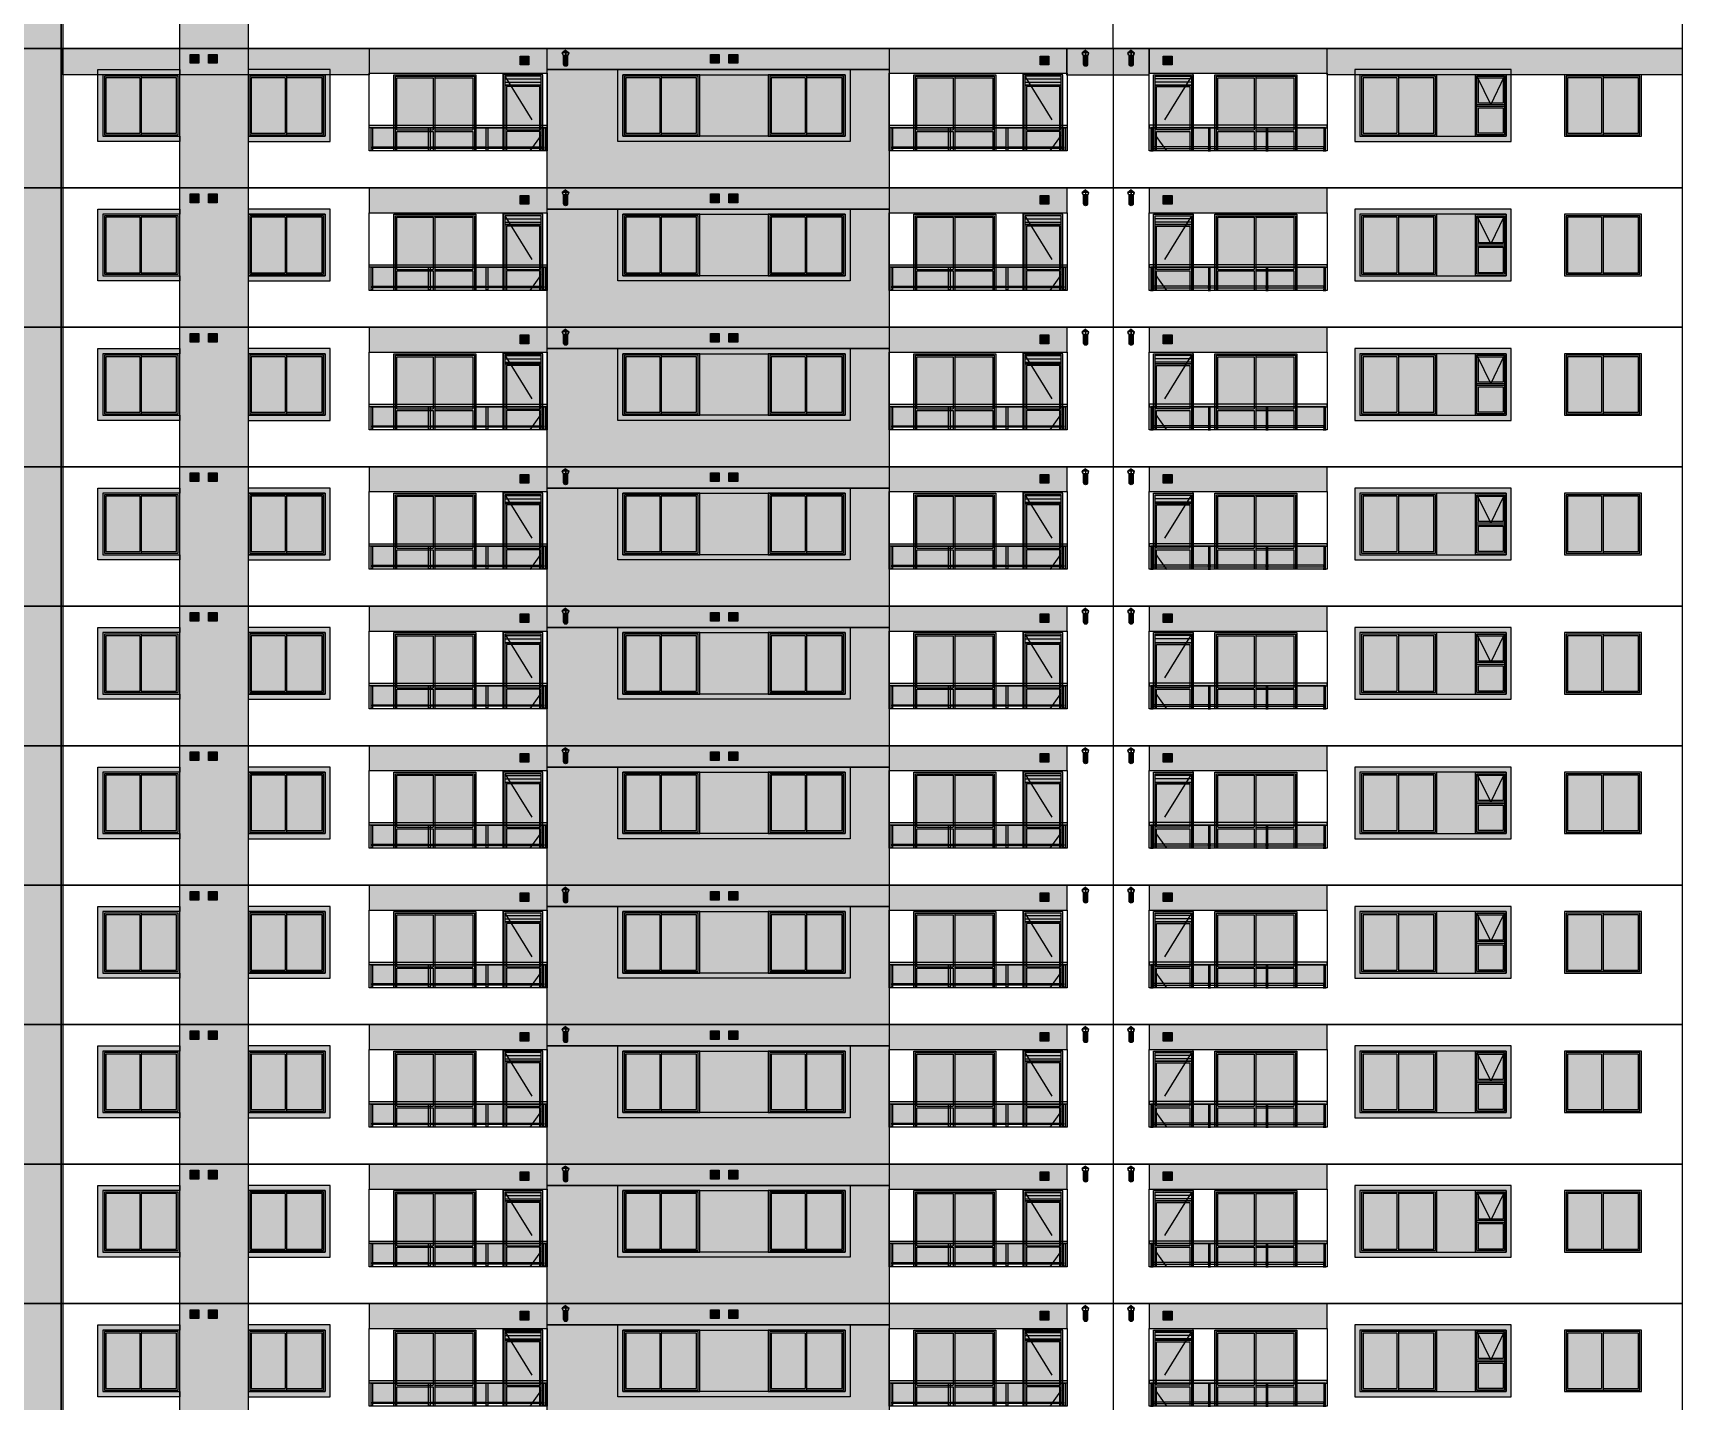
# Model space of a CAD drawing. Header units: metres. Extents: x -9138 to -7768, y 20 to 184.
# Drawn here: x -8576.05 to -8543.89, y 61.6 to 88.28 of the extents above; entities that cross this region are included whole.
import ezdxf
from ezdxf.xclip import XClip

# ---------------------------------------------------------------- set-up
doc = ezdxf.new("R2010")
doc.units = ezdxf.units.M
doc.header["$XCLIPFRAME"] = 0
doc.linetypes.add('CTE ELEV$0$DASHEDX2', pattern=[1.5, 1, -0.5])
for name, color, linetype in [('ARQ-DIM EMBASAM', 2, 'Continuous'), ('CTE ELEV$0$ARQ- FRISO', 7, 'Continuous'), ('CTE ELEV$0$ARQ-AUX', 7, 'Continuous'), ('CTE ELEV$0$ARQ-AUX1', 1, 'Continuous'), ('CTE ELEV$0$ARQ-AUX2', 2, 'Continuous'), ('CTE ELEV$0$ARQ-AUX3', 3, 'Continuous'), ('CTE ELEV$0$ARQ-CAX', 1, 'Continuous'), ('CTE ELEV$0$ARQ-PRJ', 7, 'CTE ELEV$0$DASHEDX2')]:
    doc.layers.add(name, color=color, linetype=linetype)
for name, color, linetype, true_color in [('CTE ELEV$0$COR CASTANHA', 7, 'Continuous', 0x92725d), ('CTE ELEV$0$COR CINZA FECHADO', 7, 'Continuous', 0x56534e), ('CTE ELEV$0$COR PLATINA', 7, 'Continuous', 0xa1a6a3), ('CTE ELEV$0$COR-CAIX', 7, 'Continuous', 0x45494e)]:
    doc.layers.add(name, color=color, linetype=linetype, true_color=true_color)

# ---------------------------------------------------------------- blocks, each defined once
blk = doc.blocks.new('CTE ELEV$0$V J 150x120')
at = {"layer": 'CTE ELEV$0$COR-CAIX'}
h = blk.add_hatch(color=256, dxfattribs=at)
h.dxf.hatch_style = 1
h.paths.add_polyline_path([(1.5, 1.2), (0, 1.2), (0, 0), (1.5, 0)])
h = blk.add_hatch(color=254, dxfattribs=at)
h.dxf.hatch_style = 1
h.paths.add_polyline_path([(0.72, 1.14), (0.06, 1.14), (0.06, 0.06), (0.72, 0.06)])
h.paths.add_polyline_path([(0.75, 0.06), (1.44, 0.06), (1.44, 1.14), (0.75, 1.14)])
for points in [[(1.5, 1.2), (0, 1.2), (0, 0), (1.5, 0)], [(1.47, 1.17), (0.03, 1.17), (0.03, 0.03), (1.47, 0.03)]]:
    blk.add_lwpolyline(points, close=True)
for points in [[(0.72, 1.14), (0.06, 1.14), (0.06, 0.06), (0.72, 0.06)], [(0.72, 1.14), (0.72, 0.06)], [(0.75, 1.17), (0.75, 0.03)], [(0.75, 0.06), (1.44, 0.06), (1.44, 1.14), (0.75, 1.14)]]:
    blk.add_lwpolyline(points)
blk = doc.blocks.new('CTE ELEV$0$V J 80x60')
at = {"layer": 'CTE ELEV$0$COR-CAIX'}
h = blk.add_hatch(color=256, dxfattribs=at)
h.dxf.hatch_style = 1
h.paths.add_polyline_path([(0, 1.2), (0.6, 1.2), (0.6, 0), (0, 0)])
h = blk.add_hatch(color=254, dxfattribs=at)
h.dxf.hatch_style = 1
h.paths.add_polyline_path([(0.54, 0.555), (0.06, 0.555), (0.06, 0.06), (0.54, 0.06)])
h.paths.add_polyline_path([(0.06, 1.108), (0.06, 0.645), (0.285, 0.645)], flags=17)
h.paths.add_polyline_path([(0.54, 1.108), (0.54, 1.14), (0.06, 1.14), (0.06, 1.108), (0.285, 0.645), (0.315, 0.645)])
h.paths.add_polyline_path([(0.54, 1.108), (0.315, 0.645), (0.54, 0.645)], flags=17)
at = {"layer": 'CTE ELEV$0$ARQ-CAX', "flags": 128}
for points in [[(0, 1.2), (0.6, 1.2), (0.6, 0), (0, 0)], [(0.03, 1.17), (0.57, 1.17), (0.57, 0.615), (0.03, 0.615)], [(0.03, 1.17), (0.57, 1.17), (0.57, 0.03), (0.03, 0.03)], [(0.06, 1.14), (0.54, 1.14), (0.54, 0.645), (0.06, 0.645)], [(0.03, 0.585), (0.57, 0.585), (0.57, 0.03), (0.03, 0.03)], [(0.06, 0.555), (0.54, 0.555), (0.54, 0.06), (0.06, 0.06)]]:
    blk.add_lwpolyline(points, close=True, dxfattribs=at)
at = {"layer": 'CTE ELEV$0$ARQ-PRJ'}
blk.add_lwpolyline([(0.03, 1.17), (0.3, 0.615), (0.57, 1.17)], dxfattribs=at)
blk = doc.blocks.new('CTE ELEV$0$V P 160x220')
at = {"layer": 'CTE ELEV$0$COR-CAIX'}
h = blk.add_hatch(color=256, dxfattribs=at)
h.dxf.hatch_style = 1
h.paths.add_polyline_path([(0, 2.175), (1.6, 2.175), (1.6, 0), (0, 0)])
h = blk.add_hatch(color=254, dxfattribs=at)
h.dxf.hatch_style = 1
h.paths.add_polyline_path([(0.77, 2.115), (0.06, 2.115), (0.06, 1.1), (0.77, 1.1)])
h.paths.add_polyline_path([(1.54, 2.115), (0.8, 2.115), (0.8, 1.1), (1.54, 1.1)])
h.paths.add_polyline_path([(1.54, 1.07), (0.8, 1.07), (0.8, 0.06), (1.54, 0.06)])
h.paths.add_polyline_path([(0.77, 1.07), (0.06, 1.07), (0.06, 0.06), (0.77, 0.06)])
at = {"layer": 'CTE ELEV$0$ARQ-CAX'}
for p, q in [((0.06, 1.1), (0.77, 1.1)), ((0.06, 1.07), (0.77, 1.07)), ((0.8, 1.1), (1.54, 1.1)), ((0.8, 1.07), (1.54, 1.07))]:
    blk.add_line(p, q, dxfattribs=at)
for points in [[(0, 2.175), (1.6, 2.175), (1.6, 0), (0, 0)], [(0.03, 2.145), (1.57, 2.145), (1.57, 0.03), (0.03, 0.03)]]:
    blk.add_lwpolyline(points, close=True, dxfattribs=at)
for points in [[(0.06, 1.1), (0.06, 2.115), (0.77, 2.115)], [(0.77, 2.115), (0.77, 1.1)], [(0.8, 2.145), (0.8, 0.03)], [(0.8, 2.115), (1.54, 2.115), (1.54, 1.1)], [(0.77, 0.06), (0.06, 0.06), (0.06, 1.07)], [(0.77, 1.07), (0.77, 0.06)], [(1.54, 1.07), (1.54, 0.06), (0.8, 0.06)]]:
    blk.add_lwpolyline(points, dxfattribs=at)
blk = doc.blocks.new('CTE ELEV$0$V P 80x220')
at = {"layer": 'CTE ELEV$0$ARQ-CAX'}
h = blk.add_hatch(dxfattribs=at)
h.set_pattern_fill('LINE', scale=0.02)
h.set_pattern_definition([(0, (0.74004, 2.16916), (0, 0.0635), [])])
h.paths.add_polyline_path([(0.74, 2.145), (0.03, 2.145), (0.03, 2), (0.74, 2)])
h.paths.add_polyline_path([(0.71, 0.2), (0.06, 0.2), (0.06, 0.03), (0.71, 0.03)])
at = {"layer": 'CTE ELEV$0$COR-CAIX'}
h = blk.add_hatch(color=256, dxfattribs=at)
h.dxf.hatch_style = 1
h.paths.add_polyline_path([(0.77, 0), (0.77, 2.175), (0, 2.175), (0, 0)])
h = blk.add_hatch(color=254, dxfattribs=at)
h.dxf.hatch_style = 1
h.paths.add_polyline_path([(0.71, 1.945), (0.154, 1.945), (0.678, 1.1), (0.71, 1.1)])
h.paths.add_polyline_path([(0.154, 1.945), (0.06, 1.945), (0.06, 1.1), (0.678, 1.1)])
h.paths.add_polyline_path([(0.71, 0.958), (0.71, 1.048), (0.697, 1.07), (0.06, 1.07), (0.06, 0.23), (0.193, 0.23)])
h.paths.add_polyline_path([(0.71, 0.958), (0.193, 0.23), (0.71, 0.23)], flags=17)
at = {"layer": 'CTE ELEV$0$ARQ-CAX'}
for points in [[(0.77, 0), (0.77, 2.175), (0, 2.175), (0, 0)], [(0.74, 2.145), (0.03, 2.145), (0.03, 1.975), (0.74, 1.975)]]:
    blk.add_lwpolyline(points, close=True, dxfattribs=at)
for points in [[(0.74, 0), (0.74, 1.975), (0.03, 1.975), (0.03, 0)], [(0.71, 1.1), (0.71, 1.945), (0.06, 1.945), (0.06, 1.1)], [(0.06, 1.1), (0.71, 1.1)], [(0.06, 1.07), (0.06, 0)], [(0.71, 1.07), (0.06, 1.07)], [(0.71, 0), (0.71, 1.07)], [(0.71, 0.23), (0.06, 0.23)], [(0.06, 0.2), (0.71, 0.2)], [(0.06, 0.03), (0.71, 0.03)], [(0, 0), (0.77, 0)]]:
    blk.add_lwpolyline(points, dxfattribs=at)
at = {"layer": 'CTE ELEV$0$ARQ-PRJ'}
blk.add_lwpolyline([(0.03, 2.145), (0.74, 1), (0.03, 0)], dxfattribs=at)
blk = doc.blocks.new('CTE ELEV$0$v grd 3.47')
at = {"layer": 'CTE ELEV$0$COR-CAIX'}
h = blk.add_hatch(color=256, dxfattribs=at)
h.dxf.hatch_style = 1
h.paths.add_polyline_path([(-3.47, 0.45), (0, 0.45), (0, 0.5), (-3.47, 0.5)])
h.paths.add_polyline_path([(-3.405, 0.45), (-3.435, 0.45), (-3.435, 0.01), (-3.405, 0.01)])
h.paths.add_polyline_path([(-2.322, 0.01), (-2.272, 0.01), (-2.272, 0), (-2.322, 0)])
h.paths.add_polyline_path([(-1.198, 0.01), (-1.148, 0.01), (-1.148, 0), (-1.198, 0)])
h.paths.add_polyline_path([(-1.158, 0.08), (-0.065, 0.08), (-0.065, 0.05), (-1.158, 0.05)])
h.paths.add_polyline_path([(-2.282, 0.08), (-1.188, 0.08), (-1.188, 0.05), (-2.282, 0.05)])
h.paths.add_polyline_path([(-1.188, 0.45), (-1.158, 0.45), (-1.158, 0.01), (-1.188, 0.01)])
h.paths.add_polyline_path([(-2.312, 0.45), (-2.282, 0.45), (-2.282, 0.01), (-2.312, 0.01)])
h.paths.add_polyline_path([(-3.405, 0.08), (-2.312, 0.08), (-2.312, 0.05), (-3.405, 0.05)])
h.paths.add_polyline_path([(-3.445, 0.01), (-3.395, 0.01), (-3.395, 0), (-3.445, 0)])
h.paths.add_polyline_path([(-0.075, 0.01), (-0.025, 0.01), (-0.025, 0), (-0.075, 0)])
h.paths.add_polyline_path([(-0.065, 0.45), (-0.035, 0.45), (-0.035, 0.01), (-0.065, 0.01)])
at = {"layer": 'CTE ELEV$0$COR-CAIX', "transparency": 33554610}
h = blk.add_hatch(color=254, dxfattribs=at)
h.dxf.hatch_style = 1
h.paths.add_polyline_path([(-2.312, 0.08), (-2.312, 0.45), (-3.405, 0.45), (-3.405, 0.08)])
h.paths.add_polyline_path([(-1.188, 0.08), (-1.188, 0.45), (-2.282, 0.45), (-2.282, 0.08)])
h.paths.add_polyline_path([(-1.158, 0.08), (-0.065, 0.08), (-0.065, 0.45), (-1.158, 0.45)])
at = {"ltscale": 0.05}
blk.add_lwpolyline([(0, 0.5), (0, 0.45), (-3.47, 0.45), (-3.47, 0.5)], close=True, dxfattribs=at)
for points in [[(-3.435, 0.45), (-3.405, 0.45), (-3.405, 0.01), (-3.435, 0.01)], [(-2.312, 0.45), (-2.282, 0.45), (-2.282, 0.01), (-2.312, 0.01)], [(-1.188, 0.45), (-1.158, 0.45), (-1.158, 0.01), (-1.188, 0.01)], [(-0.065, 0.45), (-0.035, 0.45), (-0.035, 0.01), (-0.065, 0.01)], [(-3.445, 0.01), (-3.395, 0.01), (-3.395, 0), (-3.445, 0)], [(-3.405, 0.08), (-2.312, 0.08), (-2.312, 0.05), (-3.405, 0.05)], [(-2.322, 0.01), (-2.272, 0.01), (-2.272, 0), (-2.322, 0)], [(-2.282, 0.08), (-1.188, 0.08), (-1.188, 0.05), (-2.282, 0.05)], [(-1.198, 0.01), (-1.148, 0.01), (-1.148, 0), (-1.198, 0)], [(-1.158, 0.08), (-0.065, 0.08), (-0.065, 0.05), (-1.158, 0.05)], [(-0.075, 0.01), (-0.025, 0.01), (-0.025, 0), (-0.075, 0)]]:
    blk.add_lwpolyline(points, close=True)
blk.add_lwpolyline([(-3.42, 0.45), (-0.05, 0.45)])
blk = doc.blocks.new('CTE ELEV$0$vp vento kit')
at = {"layer": 'CTE ELEV$0$ARQ-CAX', "transparency": 33554687}
h = blk.add_hatch(dxfattribs=at)
h.set_pattern_fill('LINE', scale=0.01)
h.set_pattern_definition([(0, (8794.04869, -68.72711), (0, 0.03175), [])])
h.paths.add_polyline_path([(-0.16, 0.16), (-0.01, 0.16), (-0.01, 0.01), (-0.16, 0.01)])
at = {"layer": 'CTE ELEV$0$COR-CAIX', "transparency": 33554687}
h = blk.add_hatch(color=256, dxfattribs=at)
h.dxf.hatch_style = 1
h.paths.add_polyline_path([(-0.17, 0.17), (0, 0.17), (0, 0), (-0.17, 0)])
at = {"layer": 'CTE ELEV$0$ARQ-CAX'}
for points in [[(-0.17, 0.17), (0, 0.17), (0, 0), (-0.17, 0)], [(-0.16, 0.16), (-0.01, 0.16), (-0.01, 0.01), (-0.16, 0.01)]]:
    blk.add_lwpolyline(points, close=True, dxfattribs=at)
blk = doc.blocks.new('CTE ELEV$0$V FR CHAPEU CHINES')
at = {"layer": 'CTE ELEV$0$ARQ-AUX'}
h = blk.add_hatch(color=8, dxfattribs=at)
h.dxf.hatch_style = 1
h.paths.add_polyline_path([(-0.01, 0.262), (-0.077, 0.212), (0.057, 0.212)])
h.paths.add_polyline_path([(0.03, 0.167), (-0.05, 0.167), (-0.05, -0.01, 1), (0.03, -0.01)])
h.paths.add_polyline_path([(-0.007, 0.212), (-0.012, 0.212), (-0.012, 0.167), (-0.007, 0.167)])
h.paths.add_polyline_path([(-0.072, 0.212), (-0.077, 0.212), (-0.06, 0.167), (-0.055, 0.167)])
h.paths.add_polyline_path([(0.057, 0.212), (0.052, 0.212), (0.035, 0.167), (0.04, 0.167)])
at = {"layer": 'CTE ELEV$0$ARQ-CAX'}
for p, q in [((0.04, 0.167), (-0.06, 0.167)), ((-0.05, 0.167), (-0.05, -0.01)), ((0.03, -0.01), (0.03, 0.167))]:
    blk.add_line(p, q, dxfattribs=at)
for points in [[(-0.01, 0.262), (-0.077, 0.212)], [(-0.06, 0.167), (-0.077, 0.212)], [(-0.055, 0.167), (-0.072, 0.212)], [(-0.01, 0.262), (0.057, 0.212)], [(0.035, 0.167), (0.052, 0.212)], [(0.04, 0.167), (0.057, 0.212)]]:
    blk.add_lwpolyline(points, dxfattribs=at)
at = {"layer": 'CTE ELEV$0$ARQ-CAX', "elevation": -0.007}
for points in [[(-0.077, 0.212), (0.057, 0.212)], [(-0.012, 0.212), (-0.012, 0.167)], [(-0.007, 0.212), (-0.007, 0.167)]]:
    blk.add_lwpolyline(points, dxfattribs=at)
at = {"layer": 'CTE ELEV$0$ARQ-CAX'}
blk.add_arc((-0.01, -0.01), 0.04, 180, 0, dxfattribs=at)
blk = doc.blocks.new('CTE ELEV$0$elev 1 tipo')
h = blk.add_hatch(color=256)
h.dxf.hatch_style = 1
h.paths.add_polyline_path([(32.55, 2.235), (36.02, 2.235), (36.02, 2.72), (32.55, 2.72)])
h = blk.add_hatch(color=256)
h.dxf.hatch_style = 1
h.paths.add_polyline_path([(42.69, 2.235), (46.16, 2.235), (46.16, 2.72), (42.69, 2.72)])
h = blk.add_hatch(color=256)
h.dxf.hatch_style = 1
h.paths.add_polyline_path([(47.76, 2.235), (51.23, 2.235), (51.23, 2.72), (47.76, 2.72)])
at = {"layer": 'CTE ELEV$0$COR CINZA FECHADO', "transparency": 33554687}
h = blk.add_hatch(color=256, dxfattribs=at)
h.dxf.hatch_style = 1
h.paths.add_polyline_path([(21.23, 0), (26.545, 0), (26.545, 2.72), (21.23, 2.72)])
at = {"layer": 'CTE ELEV$0$COR CINZA FECHADO'}
h = blk.add_hatch(color=256, dxfattribs=at)
h.dxf.hatch_style = 1
h.paths.add_polyline_path([(30.19, 2.72), (28.855, 2.72), (28.855, 0), (30.19, 0)])
h = blk.add_hatch(color=256, dxfattribs=at)
h.dxf.hatch_style = 1
h.paths.add_polyline_path([(28.855, 2.305), (27.255, 2.305), (27.255, 2.205), (27.255, 0.905), (27.355, 0.905), (28.855, 0.905), (28.855, 1.005), (27.355, 1.005), (27.355, 2.205), (28.855, 2.205)])
h = blk.add_hatch(color=256, dxfattribs=at)
h.dxf.hatch_style = 1
h.paths.add_polyline_path([(31.79, 2.305), (30.19, 2.305), (30.19, 2.205), (31.69, 2.205), (31.69, 1.005), (30.19, 1.005), (30.19, 0.905), (31.69, 0.905), (31.79, 0.905), (31.79, 2.205)])
h = blk.add_hatch(color=256, dxfattribs=at)
h.dxf.hatch_style = 1
h.paths.add_polyline_path([(41.93, 2.305), (37.395, 2.305), (37.395, 0.905), (41.93, 0.905)])
h.paths.add_polyline_path([(37.495, 1.005), (37.495, 2.205), (38.995, 2.205), (41.83, 2.205), (41.83, 1.005), (40.33, 1.005)], flags=16)
h.paths.add_polyline_path([(38.965, 1.035), (37.525, 1.035), (37.525, 2.175), (38.965, 2.175)], flags=0)
h.paths.add_polyline_path([(38.935, 1.065), (38.245, 1.065), (38.245, 2.145), (38.935, 2.145)], flags=0)
h.paths.add_polyline_path([(40.36, 1.035), (40.36, 2.175), (41.8, 2.175), (41.8, 1.035)], flags=0)
h.paths.add_polyline_path([(40.39, 1.065), (40.39, 2.145), (41.05, 2.145), (41.05, 1.065)], flags=0)
h.paths.add_polyline_path([(38.215, 1.065), (37.555, 1.065), (37.555, 2.145), (38.215, 2.145)], flags=0)
h.paths.add_polyline_path([(41.08, 2.145), (41.77, 2.145), (41.77, 1.065), (41.08, 1.065)], flags=0)
h = blk.add_hatch(color=256, dxfattribs=at)
h.dxf.hatch_style = 1
h.paths.add_polyline_path([(54.82, 2.305), (51.77, 2.305), (51.77, 0.905), (54.82, 0.905)])
h.paths.add_polyline_path([(54.72, 2.205), (54.72, 1.005), (54.12, 1.005), (51.87, 1.005), (51.87, 2.205), (53.37, 2.205)], flags=16)
h.paths.add_polyline_path([(53.34, 2.175), (53.34, 1.035), (51.9, 1.035), (51.9, 2.175)], flags=0)
h.paths.add_polyline_path([(53.31, 2.145), (53.31, 1.065), (52.62, 1.065), (52.62, 2.145)], flags=0)
h.paths.add_polyline_path([(54.15, 2.175), (54.69, 2.175), (54.69, 1.035), (54.15, 1.035), (54.15, 1.59)], flags=0)
h.paths.add_polyline_path([(54.15, 2.175), (54.69, 2.175), (54.69, 1.62), (54.15, 1.62)], flags=0)
h.paths.add_polyline_path([(54.18, 2.145), (54.66, 2.145), (54.66, 1.65), (54.435, 1.65), (54.42, 1.62), (54.405, 1.65), (54.18, 1.65)], flags=0)
h.paths.add_polyline_path([(54.18, 1.56), (54.66, 1.56), (54.66, 1.065), (54.18, 1.065)], flags=0)
h.paths.add_polyline_path([(52.59, 2.145), (52.59, 1.065), (51.93, 1.065), (51.93, 2.145)], flags=0)
h = blk.add_hatch(color=256, dxfattribs=at)
h.dxf.hatch_style = 1
h.paths.add_polyline_path([(40.33, 2.205), (38.995, 2.205), (38.995, 1.005), (40.33, 1.005)])
h = blk.add_hatch(color=256, dxfattribs=at)
h.dxf.hatch_style = 1
h.paths.add_polyline_path([(54.12, 2.205), (53.37, 2.205), (53.37, 1.005), (54.12, 1.005)])
at = {"layer": 'CTE ELEV$0$COR PLATINA', "transparency": 33554687}
h = blk.add_hatch(color=256, dxfattribs=at)
h.dxf.hatch_style = 1
h.paths.add_polyline_path([(36.02, 2.305), (42.69, 2.305), (42.69, 0), (36.02, 0)])
at = {"elevation": 0}
for points in [[(32.55, 2.235), (36.02, 2.235), (36.02, 2.72), (32.55, 2.72)], [(47.76, 2.235), (51.23, 2.235), (51.23, 2.72), (47.76, 2.72)]]:
    blk.add_lwpolyline(points, close=True, dxfattribs=at)
blk.add_lwpolyline([(42.69, 2.235), (46.16, 2.235), (46.16, 2.72), (42.69, 2.72)], close=True)
at = {"layer": 'CTE ELEV$0$ARQ- FRISO', "elevation": 0}
blk.add_lwpolyline([(0, 2.72), (58.15, 2.72)], dxfattribs=at)
at = {"layer": 'CTE ELEV$0$ARQ- FRISO'}
blk.add_lwpolyline([(58.15, 0), (0, 0)], dxfattribs=at)
at = {"layer": 'CTE ELEV$0$ARQ-AUX1', "elevation": 0}
for points in [[(35.16, 0.72), (35.16, 2.235)], [(45.3, 0.72), (45.3, 2.235)], [(48.62, 0.72), (48.62, 2.235)]]:
    blk.add_lwpolyline(points, dxfattribs=at)
at = {"layer": 'CTE ELEV$0$ARQ-AUX2'}
blk.add_line((58.15, 2.72, 0), (58.15, 0), dxfattribs=at)
at = {"layer": 'CTE ELEV$0$ARQ-AUX2', "elevation": 0}
blk.add_lwpolyline([(47.76, 2.235), (51.23, 2.235), (51.23, 0.72), (47.76, 0.72)], close=True, dxfattribs=at)
at = {"layer": 'CTE ELEV$0$ARQ-AUX3'}
for p, q in [((26.545, 2.72, 0), (26.545, 0, 0)), ((26.575, 2.72, 0), (26.575, 0, 0)), ((47.06, 2.72, 0), (47.06, 0))]:
    blk.add_line(p, q, dxfattribs=at)
at = {"layer": 'CTE ELEV$0$ARQ-AUX3', "elevation": 0}
blk.add_lwpolyline([(32.55, 2.235), (36.02, 2.235), (36.02, 0.72), (32.55, 0.72)], close=True, dxfattribs=at)
at = {"layer": 'CTE ELEV$0$ARQ-AUX3'}
blk.add_lwpolyline([(42.69, 2.235), (46.16, 2.235), (46.16, 0.72), (42.69, 0.72)], close=True, dxfattribs=at)
at = {"layer": 'CTE ELEV$0$COR CINZA FECHADO', "elevation": 0}
blk.add_lwpolyline([(21.23, 0), (26.545, 0), (26.545, 2.72), (21.23, 2.72)], close=True, dxfattribs=at)
at = {"layer": 'CTE ELEV$0$COR CINZA FECHADO'}
for points in [[(28.855, 2.72), (30.19, 2.72), (30.19, 0), (28.855, 0)], [(28.855, 2.205), (27.355, 2.205), (27.355, 1.005), (28.855, 1.005), (28.855, 0.905), (27.355, 0.905), (27.255, 0.905), (27.255, 2.205), (27.255, 2.305), (28.855, 2.305)], [(30.19, 2.205), (31.69, 2.205), (31.69, 1.005), (30.19, 1.005), (30.19, 0.905), (31.69, 0.905), (31.79, 0.905), (31.79, 2.205), (31.79, 2.305), (30.19, 2.305)], [(37.395, 2.305), (41.93, 2.305), (41.93, 0.905), (37.395, 0.905)], [(54.82, 2.305), (51.77, 2.305), (51.77, 0.905), (54.82, 0.905)], [(37.495, 2.205), (41.83, 2.205), (41.83, 1.005), (37.495, 1.005)], [(54.72, 2.205), (51.87, 2.205), (51.87, 1.005), (54.72, 1.005)]]:
    blk.add_lwpolyline(points, close=True, dxfattribs=at)
at = {"layer": 'CTE ELEV$0$COR PLATINA', "elevation": 0}
blk.add_lwpolyline([(36.02, 2.305), (42.69, 2.305), (42.69, 0), (36.02, 0)], close=True, dxfattribs=at)
at = {"layer": 'CTE ELEV$0$ARQ-AUX1', "xscale": -1}
for p in [(46.509, 2.42, 0), (47.398, 2.42, 0)]:
    blk.add_blockref('CTE ELEV$0$V FR CHAPEU CHINES', p, dxfattribs=at)
at = {"layer": 'CTE ELEV$0$ARQ-AUX2', "xscale": -1}
blk.add_blockref('CTE ELEV$0$v grd 3.47', (47.76, 0.72, 0), dxfattribs=at)
at = {"layer": 'CTE ELEV$0$ARQ-AUX3'}
for p in [(36.02, 0.72, 0), (46.16, 0.72, 0)]:
    blk.add_blockref('CTE ELEV$0$v grd 3.47', p, dxfattribs=at)
at = {"layer": 'CTE ELEV$0$ARQ-CAX'}
for name, p in [('CTE ELEV$0$vp vento kit', (29.226, 2.43, 0)), ('CTE ELEV$0$vp vento kit', (29.585, 2.43, 0)), ('CTE ELEV$0$vp vento kit', (35.665, 2.4, 0)), ('CTE ELEV$0$vp vento kit', (45.805, 2.4, 0)), ('CTE ELEV$0$vp vento kit', (48.205, 2.4, 0)), ('CTE ELEV$0$V J 150x120', (27.355, 1.005)), ('CTE ELEV$0$V J 150x120', (30.19, 1.005)), ('CTE ELEV$0$V J 150x120', (37.495, 1.005)), ('CTE ELEV$0$V J 150x120', (40.33, 1.005)), ('CTE ELEV$0$V J 150x120', (51.87, 1.005)), ('CTE ELEV$0$V J 80x60', (54.12, 1.005)), ('CTE ELEV$0$V J 150x120', (55.86, 1.005))]:
    blk.add_blockref(name, p, dxfattribs=at)
ref = blk.add_blockref('CTE ELEV$0$V P 160x220', (33.03, 0.03), dxfattribs=at)
XClip(ref).set_block_clipping_path([(0, 0.6899998826), (1.6, 2.2)])
ref = blk.add_blockref('CTE ELEV$0$V P 80x220', (35.165, 0.03), dxfattribs=at)
XClip(ref).set_block_clipping_path([(-0.0939355897, 0.6899490979), (0.822022058, 2.243830296)])
ref = blk.add_blockref('CTE ELEV$0$V P 160x220', (43.17, 0.03), dxfattribs=at)
XClip(ref).set_block_clipping_path([(0, 0.6899998826), (1.6, 2.2)])
ref = blk.add_blockref('CTE ELEV$0$V P 80x220', (45.305, 0.03), dxfattribs=at)
XClip(ref).set_block_clipping_path([(-0.0265978009, 0.689948891), (0.9044926166, 2.2352001819)])
ref = blk.add_blockref('CTE ELEV$0$V P 80x220', (48.615, 0.03), dxfattribs=dict(at, xscale=-1))
XClip(ref).set_block_clipping_path([(-0.1366542551, 0.6899490979), (0.9583029803, 2.3164235257)])
ref = blk.add_blockref('CTE ELEV$0$V P 160x220', (49.04, 0.03), dxfattribs=at)
XClip(ref).set_block_clipping_path([(0, 0.6899998826), (1.6, 2.2)])
blk = doc.blocks.new('CTE ELEV$0$elev 1 dupl inf')
at = {"layer": 'CTE ELEV$0$COR CINZA FECHADO', "transparency": 33554687}
h = blk.add_hatch(color=256, dxfattribs=at)
h.dxf.hatch_style = 1
h.paths.add_polyline_path([(21.23, 0), (26.545, 0), (26.545, 2.9), (21.23, 2.9)])
at = {"layer": 'CTE ELEV$0$ARQ- FRISO'}
blk.add_lwpolyline([(58.15, 0), (0, 0)], dxfattribs=at)
at = {"layer": 'CTE ELEV$0$ARQ-AUX2'}
blk.add_line((58.15, 2.9, 0), (58.15, 0), dxfattribs=at)
at = {"layer": 'CTE ELEV$0$ARQ-AUX3'}
for p, q in [((26.545, 2.9, 0), (26.545, 0, 0)), ((26.575, 2.9, 0), (26.575, 0, 0))]:
    blk.add_line(p, q, dxfattribs=at)
at = {"layer": 'CTE ELEV$0$ARQ-AUX3', "elevation": 0}
blk.add_lwpolyline([(47.06, 0), (47.06, 2.9)], dxfattribs=at)
at = {"layer": 'CTE ELEV$0$COR CINZA FECHADO', "elevation": 0}
blk.add_lwpolyline([(21.23, 0), (26.545, 0), (26.545, 2.9), (21.23, 2.9)], close=True, dxfattribs=at)
blk = doc.blocks.new('CTE ELEV$0$cor fachada 1')
at = {"layer": 'CTE ELEV$0$COR CINZA FECHADO', "transparency": 33554687}
h = blk.add_hatch(color=256, dxfattribs=at)
h.dxf.hatch_style = 1
h.paths.add_polyline_path([(0, 2.72), (6.67, 2.72), (6.67, 2.305), (0, 2.305)])
at = {"layer": 'CTE ELEV$0$COR PLATINA', "transparency": 33554687}
h = blk.add_hatch(color=256, dxfattribs=at)
h.dxf.hatch_style = 1
h.paths.add_polyline_path([(0, 0), (6.67, 0), (6.67, -0.415), (0, -0.415)])
h = blk.add_hatch(color=256, dxfattribs=at)
h.dxf.hatch_style = 1
h.paths.add_polyline_path([(0, -2.72), (6.67, -2.72), (6.67, -3.135), (0, -3.135)])
h = blk.add_hatch(color=256, dxfattribs=at)
h.dxf.hatch_style = 1
h.paths.add_polyline_path([(0, -5.44), (6.67, -5.44), (6.67, -5.855), (0, -5.855)])
h = blk.add_hatch(color=256, dxfattribs=at)
h.dxf.hatch_style = 1
h.paths.add_polyline_path([(0, -8.16), (6.67, -8.16), (6.67, -8.575), (0, -8.575)])
h = blk.add_hatch(color=256, dxfattribs=at)
h.dxf.hatch_style = 1
h.paths.add_polyline_path([(0, -10.88), (6.67, -10.88), (6.67, -11.295), (0, -11.295)])
h = blk.add_hatch(color=256, dxfattribs=at)
h.dxf.hatch_style = 1
h.paths.add_polyline_path([(0, -13.6), (6.67, -13.6), (6.67, -14.015), (0, -14.015)])
h = blk.add_hatch(color=256, dxfattribs=at)
h.dxf.hatch_style = 1
h.paths.add_polyline_path([(0, -16.32), (6.67, -16.32), (6.67, -16.735), (0, -16.735)])
h = blk.add_hatch(color=256, dxfattribs=at)
h.dxf.hatch_style = 1
h.paths.add_polyline_path([(0, -19.04), (6.67, -19.04), (6.67, -19.455), (0, -19.455)])
h = blk.add_hatch(color=256, dxfattribs=at)
h.dxf.hatch_style = 1
h.paths.add_polyline_path([(0, -21.76), (6.67, -21.76), (6.67, -22.175), (0, -22.175)])
at = {"layer": 'CTE ELEV$0$COR CINZA FECHADO', "elevation": 0}
blk.add_lwpolyline([(0, 2.72), (6.67, 2.72), (6.67, 2.305), (0, 2.305)], close=True, dxfattribs=at)
at = {"layer": 'CTE ELEV$0$COR PLATINA', "elevation": 0}
for points in [[(0, 0), (6.67, 0), (6.67, -0.415), (0, -0.415)], [(0, -2.72), (6.67, -2.72), (6.67, -3.135), (0, -3.135)], [(0, -5.44), (6.67, -5.44), (6.67, -5.855), (0, -5.855)], [(0, -8.16), (6.67, -8.16), (6.67, -8.575), (0, -8.575)], [(0, -10.88), (6.67, -10.88), (6.67, -11.295), (0, -11.295)], [(0, -13.6), (6.67, -13.6), (6.67, -14.015), (0, -14.015)], [(0, -16.32), (6.67, -16.32), (6.67, -16.735), (0, -16.735)], [(0, -19.04), (6.67, -19.04), (6.67, -19.455), (0, -19.455)], [(0, -21.76), (6.67, -21.76), (6.67, -22.175), (0, -22.175)]]:
    blk.add_lwpolyline(points, close=True, dxfattribs=at)
at = {"layer": 'CTE ELEV$0$ARQ-AUX1', "xscale": -1}
for p in [(0.349, 2.42, 0), (0.349, -0.3, 0), (0.349, -3.02, 0), (0.349, -5.74, 0), (0.349, -8.46, 0), (0.349, -11.18, 0), (0.349, -13.9, 0), (0.349, -16.62, 0), (0.349, -19.34, 0), (0.349, -22.06, 0)]:
    blk.add_blockref('CTE ELEV$0$V FR CHAPEU CHINES', p, dxfattribs=at)
at = {"layer": 'CTE ELEV$0$ARQ-CAX'}
for p in [(3.356, 2.43, 0), (3.715, 2.43), (3.356, -0.29), (3.715, -0.29, 0), (3.356, -3.01, 0), (3.715, -3.01, 0), (3.356, -5.73, 0), (3.715, -5.73, 0), (3.356, -8.45, 0), (3.715, -8.45, 0), (3.356, -11.17, 0), (3.715, -11.17, 0), (3.356, -13.89, 0), (3.715, -13.89, 0), (3.356, -16.61, 0), (3.715, -16.61, 0), (3.356, -19.33, 0), (3.715, -19.33, 0), (3.356, -22.05, 0), (3.715, -22.05, 0)]:
    blk.add_blockref('CTE ELEV$0$vp vento kit', p, dxfattribs=at)
blk = doc.blocks.new('CTE ELEV')
at = {"layer": 'CTE ELEV$0$COR CINZA FECHADO', "transparency": 33554687}
h = blk.add_hatch(color=256, dxfattribs=at)
h.dxf.hatch_style = 1
h.paths.add_polyline_path([(-8571.8511, 88.6801), (-8573.1858, 88.6801), (-8573.1858, 87.98), (-8571.8511, 87.98)])
h = blk.add_hatch(color=256, dxfattribs=at)
h.dxf.hatch_style = 1
h.paths.add_polyline_path([(-8575.466, 87.98), (-8569.491, 87.98), (-8569.491, 87.465), (-8575.466, 87.465)])
h = blk.add_hatch(color=256, dxfattribs=at)
h.dxf.hatch_style = 1
h.paths.add_polyline_path([(-8555.8937, 87.465), (-8554.281, 87.465), (-8554.281, 87.98), (-8555.8937, 87.98)])
h = blk.add_hatch(color=256, dxfattribs=at)
h.dxf.hatch_style = 1
h.paths.add_polyline_path([(-8550.811, 87.98), (-8543.891, 87.98), (-8543.891, 87.465), (-8550.811, 87.465)])
at = {"layer": 'CTE ELEV$0$COR CINZA FECHADO'}
blk.add_lwpolyline([(-8573.1858, 88.6801), (-8571.8511, 88.6801), (-8571.8511, 87.98), (-8573.1858, 87.98)], close=True, dxfattribs=at)
for points, elevation in [([(-8575.466, 87.98), (-8569.491, 87.98), (-8569.491, 87.465), (-8575.466, 87.465)], 0), ([(-8555.8937, 87.465), (-8554.281, 87.465), (-8554.281, 87.98), (-8555.8937, 87.98)], 0.0001), ([(-8550.811, 87.98), (-8543.891, 87.98), (-8543.891, 87.465), (-8550.811, 87.465)], 0.0001)]:
    blk.add_lwpolyline(points, close=True, dxfattribs=dict(at, elevation=elevation))
blk.add_blockref('CTE ELEV$0$elev 1 dupl inf', (-8602.041, 87.98, 0.0001))
at = {"layer": 'CTE ELEV$0$COR CASTANHA'}
for p in [(-8602.041, 82.54, 0.0001), (-8602.041, 79.82, 0.0001), (-8602.041, 77.1, 0.0001), (-8602.041, 74.38, 0.0001), (-8602.041, 71.66, 0.0001), (-8602.041, 68.94, 0.0001), (-8602.041, 66.22, 0.0001), (-8602.041, 63.5, 0.0001), (-8602.041, 60.78, 0)]:
    blk.add_blockref('CTE ELEV$0$elev 1 tipo', p, dxfattribs=at)
at = {"layer": 'CTE ELEV$0$COR CINZA FECHADO'}
for name, p in [('CTE ELEV$0$elev 1 tipo', (-8602.041, 85.26, 0.0001)), ('CTE ELEV$0$cor fachada 1', (-8566.021, 85.26, 0))]:
    blk.add_blockref(name, p, dxfattribs=at)

msp = doc.modelspace()

# ---------------------------------------------------------------- block references
at = {"layer": 'ARQ-DIM EMBASAM'}
msp.add_blockref('CTE ELEV', (0, 0), dxfattribs=at)

doc.saveas('drawing.dxf')
